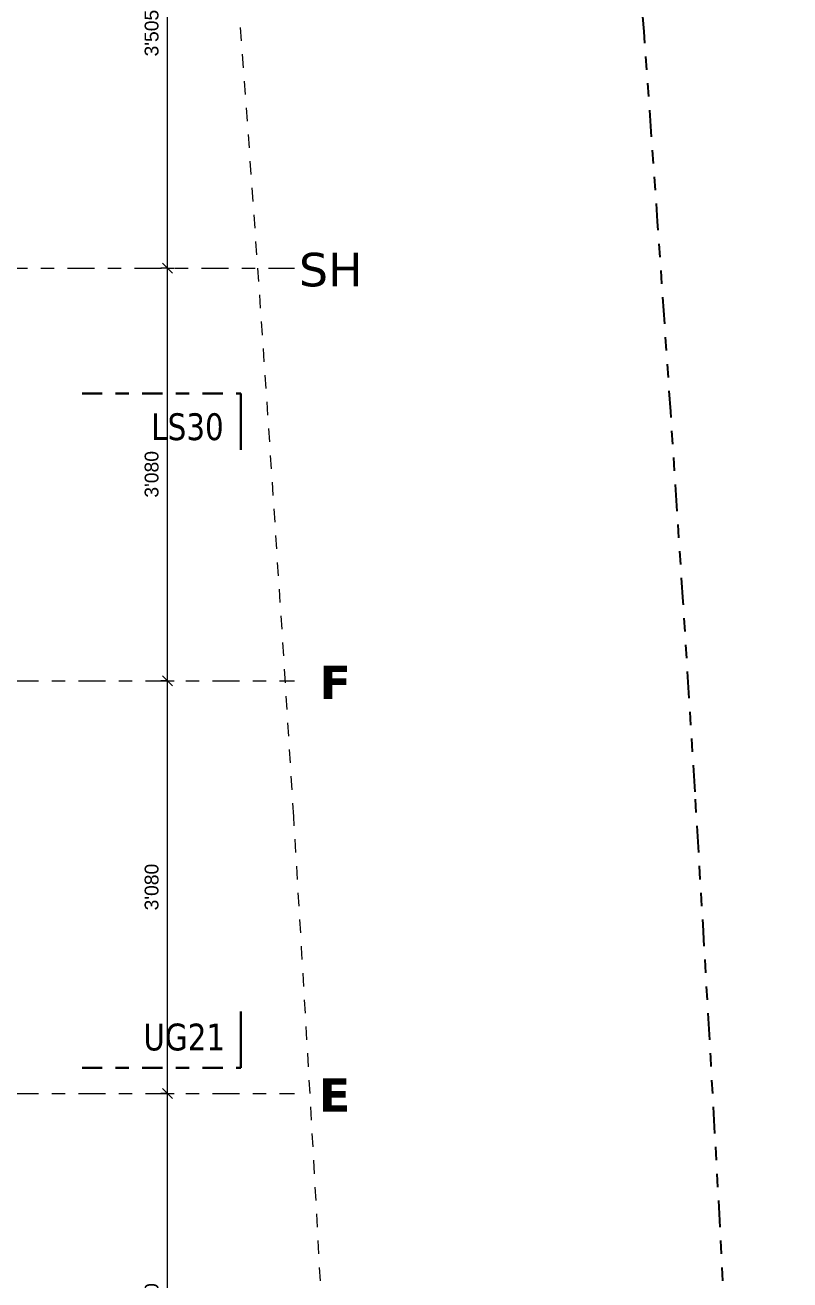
# Model space of a CAD drawing. Header units: metres. Extents: x -35.6 to 33, y -4 to 38.1.
# Drawn here: x 25.94 to 31.65, y 8.84 to 18.21 of the extents above; entities that cross this region are included whole.
import ezdxf

# ---------------------------------------------------------------- set-up
doc = ezdxf.new("R2010")
doc.units = ezdxf.units.M
for name, pattern in [('_Grundgrenze_', [0.45, 0.2, -0.05, 0.05, -0.05, 0.05, -0.05]), ('_Rasterlinie_', [0.375, 0.2, -0.05, 0.075, -0.05]), ('_Schnittlinie_', [0.3, 0.15, -0.05, 0.05, -0.05]), ('_Strichliert - Fein_', [0.15, 0.1, -0.05]), ('Strichpunkt - Weit', [0.5, 0.2, -0.15, 0, -0.15])]:
    doc.linetypes.add(name, pattern=pattern)
for name, color, linetype, lineweight in [('A-____-____-DIMS', 7, 'Continuous', 5), ('A-____-____-DIMS-50', 7, 'Continuous', 5), ('S-GRID-____-OTLN', 7, 'Continuous', 5)]:
    doc.layers.add(name, color=color, linetype=linetype, lineweight=lineweight)
for name, color, linetype, lineweight, true_color in [('A-DETL-____-OTLN', 5, 'Continuous', 9, 0x0000ff), ('C-PROP-LINE-OTLN', 7, '_Grundgrenze_', 25, 0x800000), ('G-____-____-SYMB', 7, 'Strichpunkt - Weit', 5, 0x008080), ('S-GRID-____-IDEN', 7, 'Continuous', 9, 0x5555aa)]:
    doc.layers.add(name, color=color, linetype=linetype, lineweight=lineweight, true_color=true_color)
doc.styles.add('Arial_B', font='arial.ttf', dxfattribs={"height": 0.103175})
doc.styles.add('Verdana_1', font='verdana.ttf', dxfattribs={"width": 0.8, "height": 0.2})
doc.styles.add('Verdana_B', font='verdana.ttf', dxfattribs={"height": 0.25})
doc.dimstyles.new('SUB_Rohbau', dxfattribs={"dimscale": 0.3048, "dimtxt": 0.102026, "dimasz": 0.246063, "dimexe": 0.164042, "dimexo": 0.0625, "dimgap": 0.123031, "dimtad": 1, "dimdec": 0, "dimlfac": 1000, "dimzin": 0, "dimdsep": 46, "dimtxsty": 'Arial_B', "dimblk1": 'OBLIQUE', "dimblk2": 'OBLIQUE', "dimsah": 1, "dimcen": 0.09, "dimazin": 0, "dimtfac": 1, "dimtdec": 4, "dimtix": 1, "dimtmove": 0, "dimatfit": 3, "dimfxl": 0.164042, "dimfxlon": 1, "dimtvp": 1, "dimtfill": 1, "dimtolj": 1, "dimtzin": 0, "dimarcsym": 2})

# ---------------------------------------------------------------- blocks, each defined once
blk = doc.blocks.new('Family - ___-13919876--01_UG_OK_FFB_AF_ro')
at = {"layer": 'C-PROP-LINE-OTLN'}
for centre, radius, start, end in [((-457.616, -17.4222), 489.4697, 3.502792, 6.166009), ((-457.9118, -17.292), 489.757, 1.630796, 3.48548)]:
    blk.add_arc(centre, radius, start, end, dxfattribs=at)
blk = doc.blocks.new('DIMBLOCK29--01_UG_OK_FFB_AF_ro')
at = {"layer": 'A-____-____-DIMS-50'}
for p, q in [((27.002, 10.2316), (26.952, 10.2316)), ((27.002, 10.2316), (26.9645, 10.2691)), ((27.002, 7.0516), (27.002, 10.2316)), ((27.002, 10.2316), (27.0395, 10.1941)), ((27.002, 10.2316), (27.052, 10.2316)), ((27.002, 7.0516), (26.952, 7.0516)), ((27.002, 7.0516), (26.9645, 7.0891)), ((27.002, 7.0516), (27.0395, 7.0141)), ((27.002, 7.0516), (27.052, 7.0516))]:
    blk.add_line(p, q, dxfattribs=at)
at = {"layer": 'A-____-____-DIMS-50', "color": 0, "insert": (26.8322, 8.4691), "char_height": 0.10317, "width": 0.413934, "attachment_point": 1, "rotation": 90, "line_spacing_factor": 0.941778, "style": 'Arial_B', "bg_fill": 3, "box_fill_scale": 1.25, "bg_fill_color": 256, "bg_fill_true_color": 13158600, "bg_fill_transparency": 0}
blk.add_mtext("3'180", dxfattribs=at)
blk = doc.blocks.new('_Oblique')
at = {"color": 0, "linetype": 'ByBlock', "lineweight": -2}
blk.add_line((-0.5, -0.5), (0.5, 0.5), dxfattribs=at)
blk = doc.blocks.new('DIMBLOCK30--01_UG_OK_FFB_AF_ro')
at = {"layer": 'A-____-____-DIMS-50'}
for p, q in [((27.002, 13.3116), (26.952, 13.3116)), ((27.002, 13.3116), (26.9645, 13.3491)), ((27.002, 10.2316), (27.002, 13.3116)), ((27.002, 13.3116), (27.0395, 13.2741)), ((27.002, 13.3116), (27.052, 13.3116)), ((27.002, 10.2316), (26.952, 10.2316)), ((27.002, 10.2316), (26.9645, 10.2691)), ((27.002, 10.2316), (27.0395, 10.1941)), ((27.002, 10.2316), (27.052, 10.2316))]:
    blk.add_line(p, q, dxfattribs=at)
at = {"layer": 'A-____-____-DIMS-50', "color": 0, "insert": (26.8322, 11.5991), "char_height": 0.10317, "width": 0.413934, "attachment_point": 1, "rotation": 90, "line_spacing_factor": 0.941778, "style": 'Arial_B', "bg_fill": 3, "box_fill_scale": 1.25, "bg_fill_color": 256, "bg_fill_true_color": 13158600, "bg_fill_transparency": 0}
blk.add_mtext("3'080", dxfattribs=at)
blk = doc.blocks.new('DIMBLOCK31--01_UG_OK_FFB_AF_ro')
at = {"layer": 'A-____-____-DIMS-50'}
for p, q in [((27.002, 16.3916), (26.952, 16.3916)), ((27.002, 16.3916), (26.9645, 16.4291)), ((27.002, 13.3116), (27.002, 16.3916)), ((27.002, 16.3916), (27.0395, 16.3541)), ((27.002, 16.3916), (27.052, 16.3916)), ((27.002, 13.3116), (26.952, 13.3116)), ((27.002, 13.3116), (26.9645, 13.3491)), ((27.002, 13.3116), (27.0395, 13.2741)), ((27.002, 13.3116), (27.052, 13.3116))]:
    blk.add_line(p, q, dxfattribs=at)
at = {"layer": 'A-____-____-DIMS-50', "color": 0, "insert": (26.8322, 14.6791), "char_height": 0.10317, "width": 0.413934, "attachment_point": 1, "rotation": 90, "line_spacing_factor": 0.941778, "style": 'Arial_B', "bg_fill": 3, "box_fill_scale": 1.25, "bg_fill_color": 256, "bg_fill_true_color": 13158600, "bg_fill_transparency": 0}
blk.add_mtext("3'080", dxfattribs=at)
blk = doc.blocks.new('DIMBLOCK32--01_UG_OK_FFB_AF_ro')
at = {"layer": 'A-____-____-DIMS-50'}
for p, q in [((27.002, 19.8966), (26.952, 19.8966)), ((27.002, 19.8966), (26.9645, 19.9341)), ((27.002, 16.3916), (27.002, 19.8966)), ((27.002, 19.8966), (27.0395, 19.8591)), ((27.002, 19.8966), (27.052, 19.8966)), ((27.002, 16.3916), (26.952, 16.3916)), ((27.002, 16.3916), (26.9645, 16.4291)), ((27.002, 16.3916), (27.0395, 16.3541)), ((27.002, 16.3916), (27.052, 16.3916))]:
    blk.add_line(p, q, dxfattribs=at)
at = {"layer": 'A-____-____-DIMS-50', "color": 0, "insert": (26.8322, 17.9716), "char_height": 0.10317, "width": 0.413934, "attachment_point": 1, "rotation": 90, "line_spacing_factor": 0.941778, "style": 'Arial_B', "bg_fill": 3, "box_fill_scale": 1.25, "bg_fill_color": 256, "bg_fill_true_color": 13158600, "bg_fill_transparency": 0}
blk.add_mtext("3'505", dxfattribs=at)
blk = doc.blocks.new('Schnitt - Name _Anfang-23756349--01_UG_OK_FFB_AF_ro')
at = {"layer": 'G-____-____-SYMB', "color": 1, "linetype": 'Continuous', "lineweight": 30, "true_color": 0xff0000}
blk.add_line((0, 0.00843), (0, 0), dxfattribs=at)

msp = doc.modelspace()

# ---------------------------------------------------------------- linework, layer by layer
at = {"layer": 'A-DETL-____-OTLN', "color": 133, "linetype": '_Strichliert - Fein_', "true_color": 0x4cc3d9}
for centre, radius, start, end in [((-457.616, -17.4222), 486.4697, 3.502846, 5.765304), ((-457.9118, -17.292), 486.757, 1.640848, 3.485427)]:
    msp.add_arc(centre, radius, start, end, dxfattribs=at)
at = {"layer": 'S-GRID-____-OTLN', "color": 8, "linetype": '_Rasterlinie_', "true_color": 0x808080}
for p, q in [((-33.7426, 16.3916), (27.9515, 16.3916)), ((-34.6604, 13.3116), (27.9515, 13.3116)), ((-34.6604, 10.2316), (27.9515, 10.2316))]:
    msp.add_line(p, q, dxfattribs=at)

# ---------------------------------------------------------------- block references
at = {"layer": 'C-PROP-LINE-OTLN'}
msp.add_blockref('Family - ___-13919876--01_UG_OK_FFB_AF_ro', (0, 0), dxfattribs=at)
at = {"layer": 'G-____-____-SYMB', "color": 1, "linetype": 'Continuous', "lineweight": 30, "true_color": 0xff0000, "xscale": 49.99999999999998, "yscale": 49.99999999999998, "zscale": 49.99999999999998, "rotation": 180}
msp.add_blockref('Schnitt - Name _Anfang-23756349--01_UG_OK_FFB_AF_ro', (27.5491, 15.457), dxfattribs=at)
at = {"layer": 'G-____-____-SYMB', "color": 1, "linetype": 'Continuous', "lineweight": 30, "true_color": 0xff0000, "extrusion": (0, 0, -1), "xscale": 49.99999999999998, "yscale": 49.99999999999998, "zscale": 49.99999999999998}
msp.add_blockref('Schnitt - Name _Anfang-23756349--01_UG_OK_FFB_AF_ro', (-27.5491, 10.4236), dxfattribs=at)

# ---------------------------------------------------------------- texts
at = {"layer": 'S-GRID-____-IDEN', "color": 8, "lineweight": 5, "true_color": 0x808080, "char_height": 0.25, "attachment_point": 1, "style": 'Verdana_B'}
for s, insert, width in [('SH', (27.9835, 16.5061), 0.645358), ('\\fVerdana|b1|i0|c0|p34|;F', (28.1373, 13.4261), 0.272574), ('\\fVerdana|b1|i0|c0|p34|;E', (28.1325, 10.3461), 0.284599)]:
    msp.add_mtext(s, dxfattribs=dict(at, insert=insert, width=width))

# ---------------------------------------------------------------- next in the draw order: dimensions: what is measured, and where the dimension line sits
at = {"layer": 'A-____-____-DIMS'}
dim = msp.add_linear_dim(base=(27.002, 10.2316), p1=(26.952, 7.0516), p2=(26.952, 10.2316), angle=90, dimstyle='SUB_Rohbau', override={"dimpost": '<>', "dimfxl": 3.18}, dxfattribs=at)
dim.commit()
dim.dimension.update_dxf_attribs({"geometry": 'DIMBLOCK29--01_UG_OK_FFB_AF_ro', "text_midpoint": (26.9118, 8.6416)})

# ---------------------------------------------------------------- next in the draw order: dimensions: what is measured, and where the dimension line sits
dim = msp.add_linear_dim(base=(27.002, 13.3116), p1=(26.952, 10.2316), p2=(26.952, 13.3116), angle=90, dimstyle='SUB_Rohbau', override={"dimpost": '<>', "dimfxl": 3.08}, dxfattribs=at)
dim.commit()
dim.dimension.update_dxf_attribs({"geometry": 'DIMBLOCK30--01_UG_OK_FFB_AF_ro', "text_midpoint": (26.9118, 11.7716)})

# ---------------------------------------------------------------- next in the draw order: linework, layer by layer
at = {"layer": 'G-____-____-SYMB', "color": 1, "linetype": '_Schnittlinie_', "lineweight": 30, "true_color": 0xff0000}
msp.add_line((26.3649, 10.4236), (27.5491, 10.4236), dxfattribs=at)

# ---------------------------------------------------------------- next in the draw order: texts
at = {"layer": 'G-____-____-SYMB', "color": 1, "linetype": 'Continuous', "true_color": 0xff0000, "insert": (26.8229, 10.7541), "char_height": 0.2, "width": 0.740759, "attachment_point": 1, "style": 'Verdana_1'}
msp.add_mtext('UG21', dxfattribs=at)

# ---------------------------------------------------------------- next in the draw order: dimensions: what is measured, and where the dimension line sits
at = {"layer": 'A-____-____-DIMS'}
dim = msp.add_linear_dim(base=(27.002, 16.3916), p1=(26.952, 13.3116), p2=(26.952, 16.3916), angle=90, dimstyle='SUB_Rohbau', override={"dimpost": '<>', "dimfxl": 3.080004}, dxfattribs=at)
dim.commit()
dim.dimension.update_dxf_attribs({"geometry": 'DIMBLOCK31--01_UG_OK_FFB_AF_ro', "text_midpoint": (26.9118, 14.8516)})

# ---------------------------------------------------------------- next in the draw order: linework, layer by layer
at = {"layer": 'G-____-____-SYMB', "color": 1, "linetype": '_Schnittlinie_', "lineweight": 30, "true_color": 0xff0000}
msp.add_line((26.3649, 15.457), (27.5491, 15.457), dxfattribs=at)

# ---------------------------------------------------------------- next in the draw order: texts
at = {"layer": 'G-____-____-SYMB', "color": 1, "linetype": 'Continuous', "true_color": 0xff0000, "insert": (26.8813, 15.3086), "char_height": 0.2, "width": 0.670211, "attachment_point": 1, "style": 'Verdana_1'}
msp.add_mtext('LS30', dxfattribs=at)

# ---------------------------------------------------------------- next in the draw order: dimensions: what is measured, and where the dimension line sits
at = {"layer": 'A-____-____-DIMS'}
dim = msp.add_linear_dim(base=(27.002, 19.8966), p1=(26.952, 16.3916), p2=(26.952, 19.8966), angle=90, dimstyle='SUB_Rohbau', override={"dimpost": '<>', "dimfxl": 3.505}, dxfattribs=at)
dim.commit()
dim.dimension.update_dxf_attribs({"geometry": 'DIMBLOCK32--01_UG_OK_FFB_AF_ro', "text_midpoint": (26.9118, 18.1441)})

doc.saveas('drawing.dxf')
